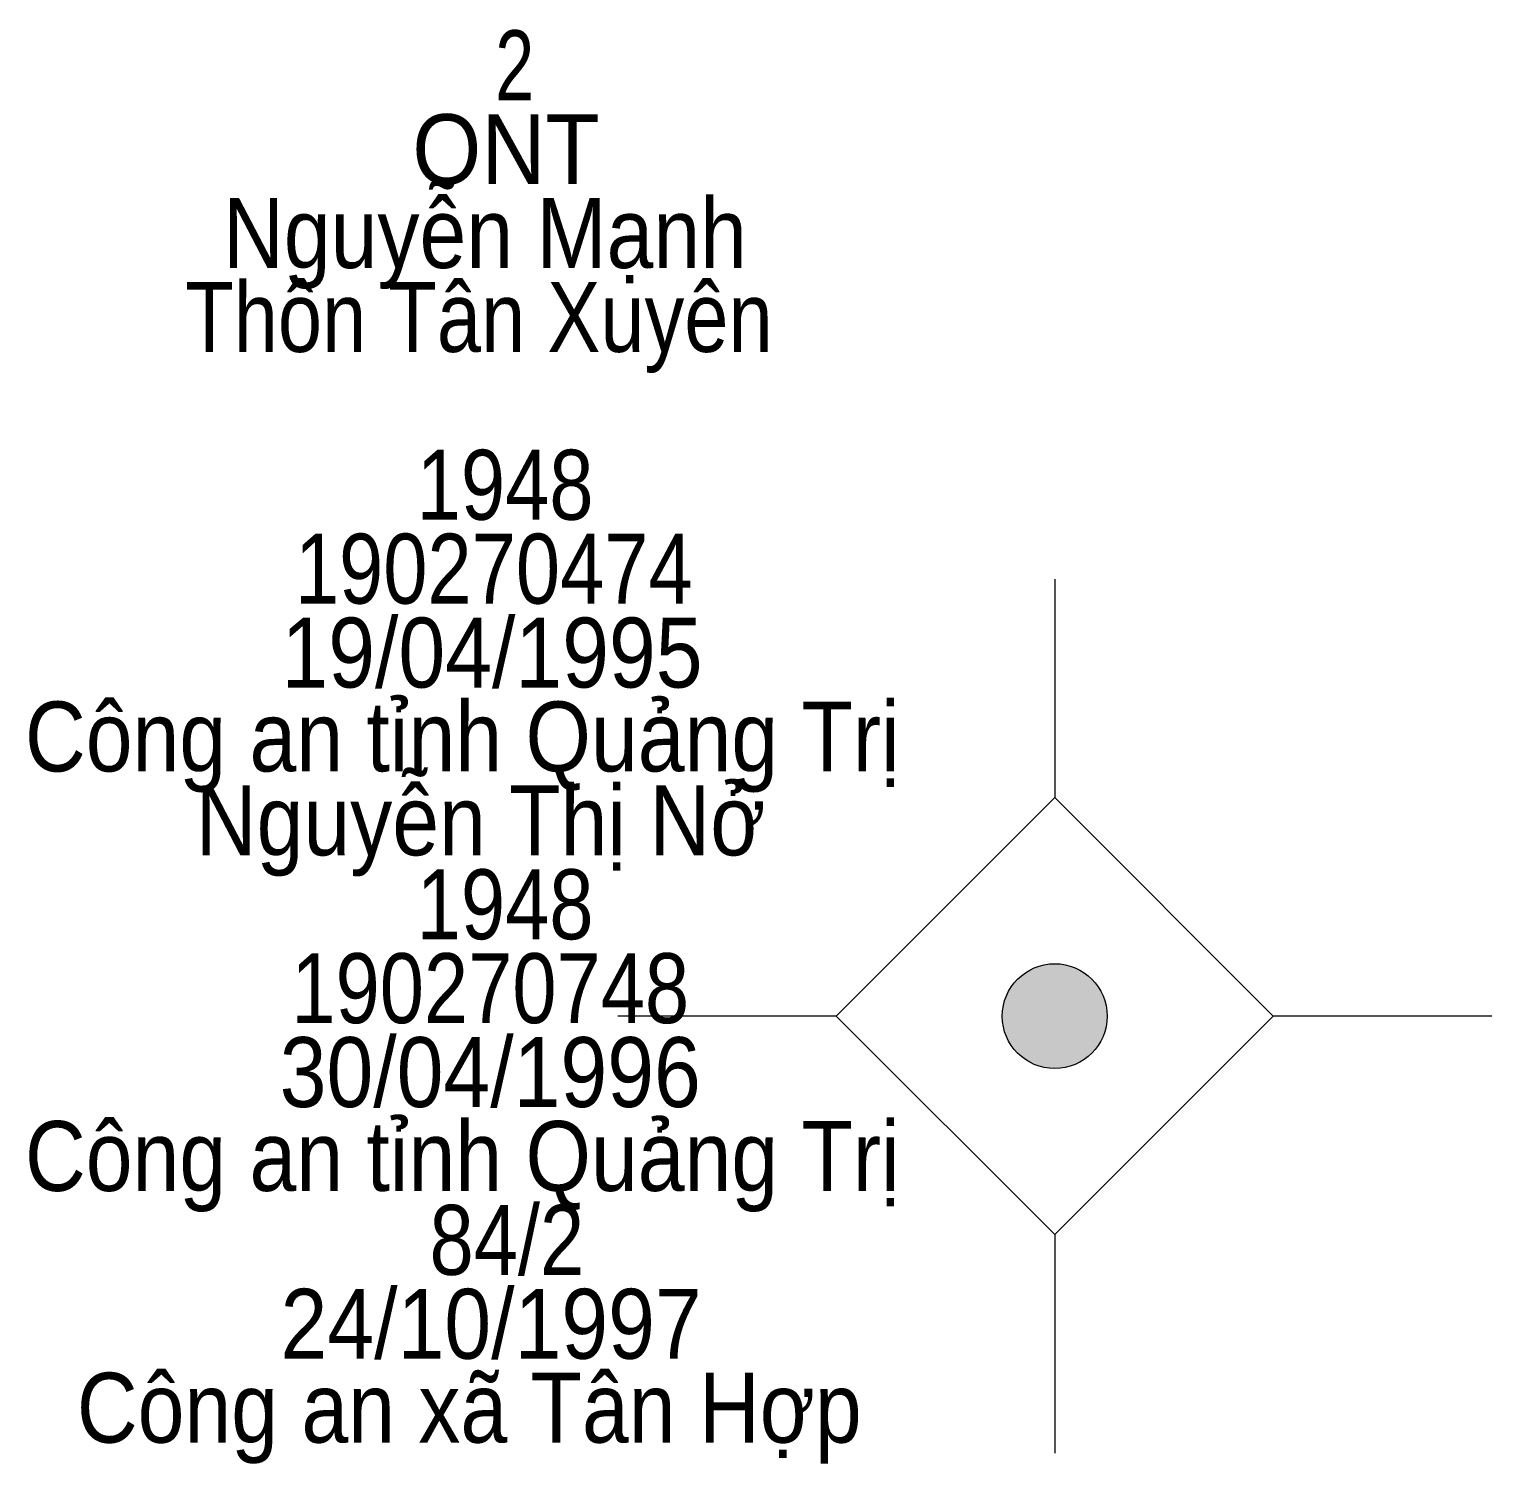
# Model space of a CAD drawing. Header units: metres. Extents: x 550999 to 552168, y 1840994 to 1841978.
# Drawn here: x 551148.46 to 551156.83, y 1841966.19 to 1841974.4 of the extents above; entities that cross this region are included whole.
import ezdxf
from ezdxf.enums import TextEntityAlignment as Align

# ---------------------------------------------------------------- set-up
doc = ezdxf.new("R2010")
doc.units = ezdxf.units.M
doc.header["$LTSCALE"] = 0.16
doc.layers.add('11', color=7, linetype='Continuous', lineweight=13)
doc.layers.add('15', color=7, linetype='Continuous')

msp = doc.modelspace()

# ---------------------------------------------------------------- hatches: boundary and pattern name
at = {"layer": '11'}
msp.add_hatch(color=256, dxfattribs=at).paths.add_polyline_path([(551154.6295, 1841968.75, 1), (551154.0295, 1841968.75, 1)])

# ---------------------------------------------------------------- linework, layer by layer
for p, q in [((551154.33, 1841971.25), (551154.33, 1841970)), ((551153.08, 1841968.75), (551151.83, 1841968.75)), ((551156.83, 1841968.75), (551155.58, 1841968.75)), ((551154.33, 1841967.5), (551154.33, 1841966.25))]:
    msp.add_line(p, q, dxfattribs=at)
msp.add_lwpolyline([(551154.33, 1841970), (551153.08, 1841968.75), (551154.33, 1841967.5), (551155.58, 1841968.75)], close=True, dxfattribs=at)
msp.add_circle((551154.3295, 1841968.75), 0.3, dxfattribs=at)

# ---------------------------------------------------------------- texts
at = {"layer": '15'}
for s, width, p in [('2', 0.75, (551151.24, 1841973.99)), ('ONT', 0.95, (551151.19, 1841973.51)), ('Nguyễn Mạnh', 0.9, (551151.07, 1841973.03)), ('Thôn Tân Xuyên', 0.85, (551151.035, 1841972.55)), ('1948', 0.85, (551151.185, 1841971.59)), ('190270474', 0.85, (551151.12, 1841971.11)), ('19/04/1995', 0.9, (551151.11, 1841970.63)), ('Công an tỉnh Quảng Trị', 0.9, (551150.94, 1841970.15)), ('Nguyễn Thị Nở', 0.9, (551151.045, 1841969.67)), ('1948', 0.85, (551151.185, 1841969.19)), ('190270748', 0.85, (551151.1, 1841968.71)), ('30/04/1996', 0.9, (551151.1, 1841968.23)), ('Công an tỉnh Quảng Trị', 0.9, (551150.94, 1841967.75)), ('84/2', 0.85, (551151.195, 1841967.27)), ('24/10/1997', 0.9, (551151.105, 1841966.79)), ('Công an xã Tân Hợp', 0.9, (551150.98, 1841966.31))]:
    msp.add_text(s, height=0.4, dxfattribs=dict(at, width=width)).set_placement(p, align=Align.CENTER)

doc.saveas('drawing.dxf')
